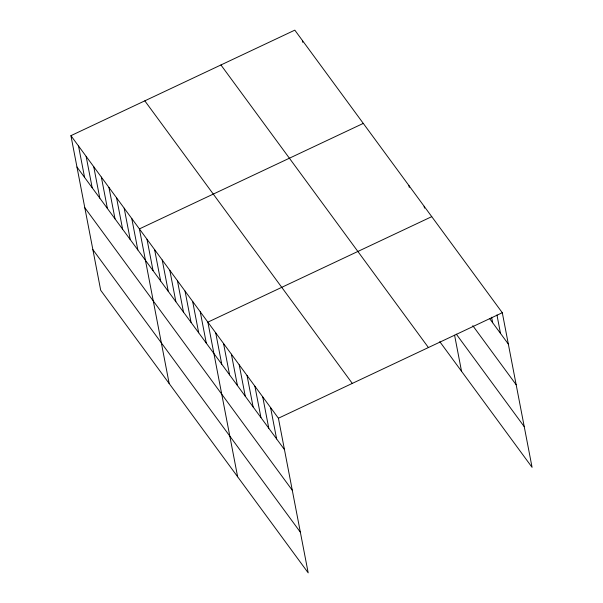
<?xml version="1.0" encoding="UTF-8"?>
<svg xmlns="http://www.w3.org/2000/svg" width="603" height="603" viewBox="0 0 603 603"><rect width="100%" height="100%" fill="white"/><g stroke="black" fill="none" stroke-linecap="round" stroke-linejoin="round"><path stroke-width="0.9" d="M70.928 135.66L278.413 418.226L308.186 572.85L100.701 290.284L70.928 135.66L294.814 30.15L502.299 312.716L532.072 467.34L439.791 341.667M363.285 123.396L139.399 228.906L169.172 383.531M431.756 216.643L207.869 322.153L237.642 476.777M278.413 418.226L502.299 312.716M489.53 318.467L508.337 344.087M472.797 325.695L516.176 384.759M456.305 334.152L524.241 426.668M220.932 64.966L428.416 347.539M144.81 100.844L352.295 383.41M76.965 167.031L284.458 449.597M84.797 207.703L292.289 490.269M92.87 249.612L300.354 532.178M496.947 314.962L500.505 333.414M491.596 317.201L492.666 322.741M454.587 335.215L461.529 371.267M424.143 206.286L424.497 208.125M408.932 185.566L409.286 187.405M302.42 40.514L302.774 42.353M270.574 407.553L276.619 438.924M262.735 396.88L268.78 428.251M254.896 386.206L260.941 417.578M247.057 375.526L253.102 406.904M239.218 364.853L245.263 396.224M231.386 354.18L237.424 385.551M223.547 343.506L229.585 374.878M215.708 332.826L221.746 364.204M200.256 311.796L206.301 343.167M192.651 301.432L198.696 332.803M185.046 291.076L191.083 322.447M177.433 280.712L183.478 312.083M169.827 270.348L175.872 301.726M162.222 259.991L168.26 291.362M154.609 249.627L160.654 281.006M147.004 239.27L153.049 270.641M131.786 218.55L137.831 249.921M124.18 208.186L130.225 239.557M116.575 197.822L122.613 229.2M108.962 187.465L115.007 218.836M101.357 177.101L107.402 208.48M93.751 166.745L99.789 198.116M86.139 156.381L92.184 187.752M78.533 146.024L84.578 177.395"/></g></svg>
